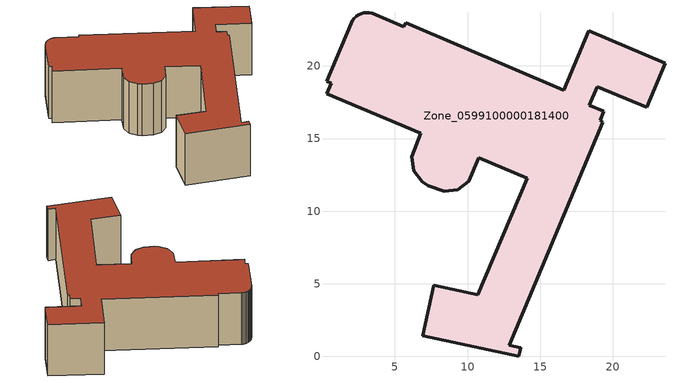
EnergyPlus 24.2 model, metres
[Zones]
Zone_0599100000181400
 floor ground (C_G): 10.76,13.68 10.07,12.07 9.34,11.48 8.4,11.38 7.29,11.75 6.88,12.01 6.3,12.79 6.17,13.73 6.77,15.35 0.29,18.08 0.62,18.8 0.31,18.94 1.98,22.95 2.07,23.12 2.19,23.28 2.33,23.41 2.5,23.52 2.67,23.6 2.86,23.65 3.05,23.67 3.25,23.66 3.44,23.62 5.62,22.69 5.74,22.97 16.64,18.34 18.35,22.41 23.6,20.19 22.34,17.16 18.94,18.58 18.4,17.28 19.37,16.88 19.14,16.25 19.31,16.14 12.89,0.75 13.66,0.58 13.54,0 6.92,1.41 7.66,4.89 10.72,4.24 14.11,12.26 z0
 wall outside (C_F): 18.94,18.58 22.34,17.16 23.6,20.19 18.35,22.41 16.64,18.34 5.74,22.97 5.62,22.69 3.44,23.62 3.25,23.66 3.05,23.67 2.86,23.65 2.67,23.6 2.5,23.52 2.33,23.41 2.19,23.28 2.07,23.12 1.98,22.95 0.31,18.94 0.62,18.8 0.29,18.08 6.77,15.35 6.17,13.73 6.3,12.79 6.88,12.01 7.29,11.75 8.4,11.38 9.34,11.48 10.07,12.07 10.76,13.68 14.11,12.26 10.72,4.24 7.66,4.89 6.92,1.41 13.54,0 13.66,0.58 12.89,0.75 19.31,16.14 19.14,16.25 19.37,16.88 18.4,17.28 18.94,18.58 z0:6.12
 roof outside (C_R): 12.89,0.75 19.31,16.14 19.14,16.25 19.37,16.88 18.4,17.28 18.94,18.58 22.34,17.16 23.6,20.19 18.35,22.41 16.64,18.34 5.74,22.97 5.62,22.69 3.44,23.62 3.25,23.66 3.05,23.67 2.86,23.65 2.67,23.6 2.5,23.52 2.33,23.41 2.19,23.28 2.07,23.12 1.98,22.95 0.31,18.94 0.62,18.8 0.29,18.08 6.77,15.35 6.17,13.73 6.3,12.79 6.88,12.01 7.29,11.75 8.4,11.38 9.34,11.48 10.07,12.07 10.76,13.68 14.11,12.26 10.72,4.24 7.66,4.89 6.92,1.41 13.54,0 13.66,0.58 z6.12
[BUILDING]
Pand.0599100000181400: North Axis=0; Terrain=City; Loads Convergence Tolerance Value=0.04; Temperature Convergence Tolerance Value=0.4; Solar Distribution=FullExterior; Maximum Number of Warmup Days=25; Minimum Number of Warmup Days=1
[Site:Location]
Rotterdam.The.Hague.AP_ZH_NLD Design_Conditions: Latitude=51.96; Longitude=4.45; Time Zone=1; Elevation=-4.5
[SITE:GROUNDTEMPERATURE:BUILDINGSURFACE]
18, 18, 18, 18, 18, 18, 18, 18, 18, 18, 18, 18
[MATERIAL] Thermal Absorptance=0.9; Solar Absorptance=0.7; Visible Absorptance=0.7
Name | Roughness | Thickness | Conductivity | Density | Specific Heat
G.D.1975-1991 | MediumSmooth | 0.15 | 0.288461 | 540 | 1210
F.D.1975-1991 | Rough | 0.3 | 0.230769 | 1920 | 840
R.D.1975-1991 | MediumRough | 0.2 | 0.153846 | 1500 | 1000
[CONSTRUCTION]
C_G: G.D.1975-1991
C_F: F.D.1975-1991
C_R: R.D.1975-1991
[ZONE]
Zone_0599100000181400: Type=1; Multiplier=1; Ceiling Height=Autocalculate; Volume=Autocalculate; Floor Area=autocalculate; Part of Total Floor Area=Yes
[ZONEINFILTRATION:DESIGNFLOWRATE]
Infil_Zone_0599100000181400: Zone or ZoneList or Space or SpaceList=Zone_0599100000181400; Schedule=AlwaysOn; Design Flow Rate Calculation Method=Flow/Area; Flow Rate per Floor Area=0.0042; Constant Term Coefficient=1; Temperature Term Coefficient=0; Velocity Term Coefficient=0; Velocity Squared Term Coefficient=0
[HVACTEMPLATE:ZONE:IDEALLOADSAIRSYSTEM]
Zone_0599100000181400: Maximum Heating Supply Air Temperature=50; Minimum Cooling Supply Air Temperature=13; Maximum Heating Supply Air Humidity Ratio=0.0156; Minimum Cooling Supply Air Humidity Ratio=0.0077; Heating Limit=NoLimit; Cooling Limit=NoLimit; Dehumidification Control Type=ConstantSensibleHeatRatio; Cooling Sensible Heat Ratio=0.7; Dehumidification Setpoint=60; Humidification Control Type=None; Humidification Setpoint=30; Outdoor Air Method=None; Outdoor Air Flow Rate per Person=0.00944; Outdoor Air Flow Rate per Zone Floor Area=0; Outdoor Air Flow Rate per Zone=0; Demand Controlled Ventilation Type=None; Outdoor Air Economizer Type=NoEconomizer; Heat Recovery Type=None; Sensible Heat Recovery Effectiveness=0.7; Latent Heat Recovery Effectiveness=0.65
[ZONECONTROL:THERMOSTAT]
ThermostatControl_Zone_0599100000181400: Zone or ZoneList=Zone_0599100000181400; Control Type Schedule=DualSetpointControlType; Control 1=Thermostat_Zone_0599100000181400; Temperature Difference Between Cutout And Setpoint=0
[THERMOSTATSETPOINT:DUALSETPOINT]
Thermostat_Zone_0599100000181400: Heating Setpoint Temperature Schedule=HeatingSetpoint_Zone_0599100000181400; Cooling Setpoint Temperature Schedule=CoolingSetpoint_Zone_0599100000181400
[SCHEDULE:COMPACT]
HeatingSetpoint_Zone_0599100000181400: Through: 12/31, For: AllDays, Until: 24:00, 21
CoolingSetpoint_Zone_0599100000181400: Through: 12/31, For: AllDays, Until: 24:00, 24
DualSetpointControlType: Through: 12/31, For: AllDays, Until: 24:00, 4
AlwaysOn: Through: 12/31, For: AllDays, Until: 24:00, 1
